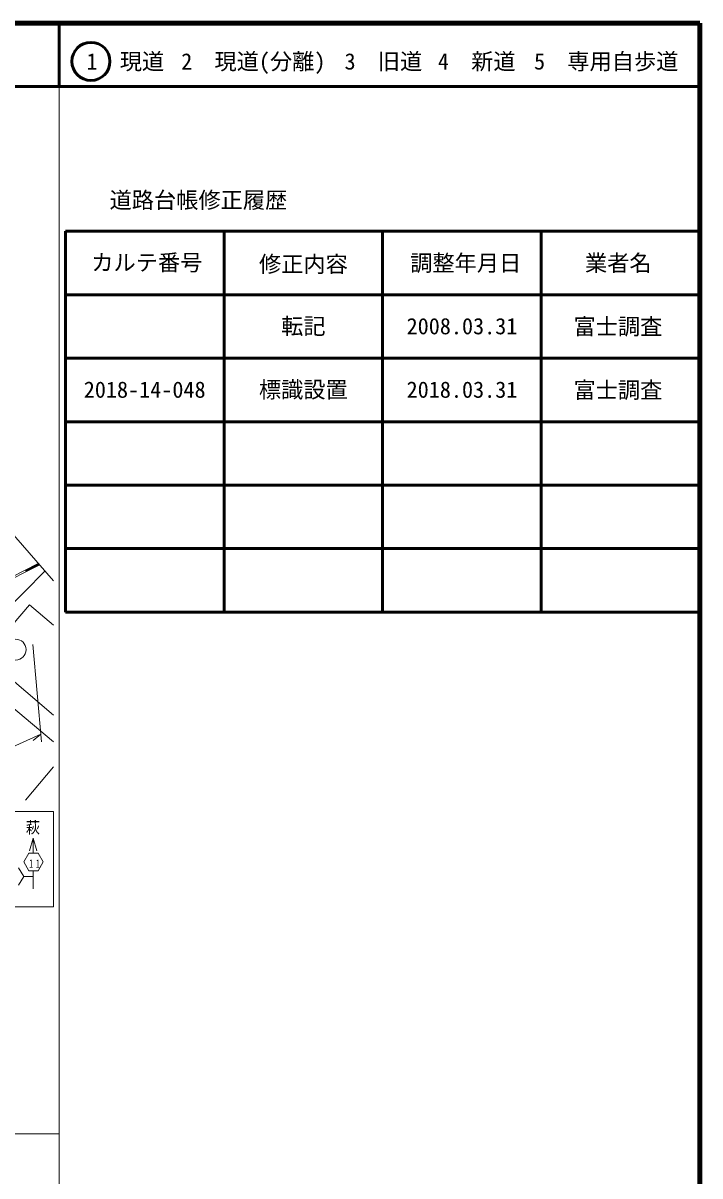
# Model space of a CAD drawing. Units: millimetres, scale not verified. Extents: x 40000 to 680000, y 20000 to 380000.
# Drawn here: x 573332 to 680000, y 198357 to 380000 of the extents above; entities that cross this region are included whole.
import ezdxf
from ezdxf.enums import TextEntityAlignment as Align

# ---------------------------------------------------------------- set-up
doc = ezdxf.new("R2010")
doc.units = ezdxf.units.MM
doc.header["$LTSCALE"] = 1000
for name, color, linetype, lineweight in [('M-BGD', 7, 'Continuous', 13), ('M-BMK-SRVR', 3, 'Continuous', 13), ('M-STR-HTXT', 7, 'Continuous', 13), ('M-STR-STRC', 7, 'Continuous', 13), ('M-TTL', 2, 'Continuous', 140), ('M-TTL-BAND', 7, 'Continuous', 13), ('M-TTL-FRAM', 2, 'Continuous', 50), ('M-TTL-LINE', 7, 'Continuous', 50)]:
    doc.layers.add(name, color=color, linetype=linetype, lineweight=lineweight)
doc.layers.add('M-TTL-TXT', color=7, linetype='Continuous')
doc.styles.add('ＭＳ ゴシック', font='')
doc.styles.get('ＭＳ ゴシック').set_extended_font_data('MS Gothic')

msp = doc.modelspace()

# ---------------------------------------------------------------- hatches: boundary and pattern name
at = {"layer": 'M-BGD'}
msp.add_hatch(color=256, dxfattribs=at).paths.add_polyline_path([(575713, 294863), (573623, 293803), (573758, 293535), (575849, 294595)])

# ---------------------------------------------------------------- linework, layer by layer
for p, q in [((575713, 294863), (565261, 289565)), ((575713, 294863), (565261, 289565)), ((575849, 294595), (565397, 289297)), ((578105, 270953), (567331, 280158)), ((573697, 257546), (578105, 262806))]:
    msp.add_line(p, q, dxfattribs=at)
for points in [[(576772, 293646), (563912, 280635), (560811, 275228), (552781, 267277)], [(567331, 280158), (574328, 288347), (578105, 285120)], [(578105, 266763), (565820, 277057), (555702, 264982), (565408, 256849)]]:
    msp.add_lwpolyline(points, dxfattribs=at)
at = {"layer": 'M-BMK-SRVR'}
msp.add_line((578105, 292117), (568938, 302641), dxfattribs=at)
at = {"layer": 'M-STR-HTXT'}
for p, q in [((576222, 266728), (574853, 282081)), ((510374, 238523), (576114, 267936)), ((576114, 267936), (574917, 266940))]:
    msp.add_line(p, q, dxfattribs=at)
at = {"layer": 'M-STR-STRC'}
for p, q in [((574928, 249207), (574928, 251561)), ((574256, 249207), (575693, 249207)), ((574928, 245525), (573443, 245525)), ((574256, 246450), (575693, 246450)), ((574928, 243590), (574928, 246450))]:
    msp.add_line(p, q, dxfattribs=at)
msp.add_lwpolyline([(578105, 240740), (557757, 240740), (557757, 255780), (578105, 255780)], close=True, dxfattribs=at)
for points in [[(574368, 249561), (574928, 251561), (575488, 249561)], [(574256, 246450), (573431, 247828), (574256, 249207)], [(575693, 249207), (576518, 247828), (575693, 246450)], [(572618, 246904), (573443, 245525), (572618, 244146)]]:
    msp.add_lwpolyline(points, dxfattribs=at)
msp.add_circle((572166, 281281), 1642, dxfattribs=at)
at = {"layer": 'M-TTL'}
for p, q in [((680000, 380000), (40000, 380000)), ((680000, 20000), (680000, 380000))]:
    msp.add_line(p, q, dxfattribs=at)
at = {"layer": 'M-TTL-BAND'}
for p, q in [((579000, 20000), (579000, 370000)), ((40000, 205000), (579000, 205000))]:
    msp.add_line(p, q, dxfattribs=at)
at = {"layer": 'M-TTL-FRAM'}
for p, q in [((580000, 347197), (580000, 287197)), ((580000, 347197), (680000, 347197)), ((580000, 287197), (680000, 287197))]:
    msp.add_line(p, q, dxfattribs=at)
at = {"layer": 'M-TTL-LINE'}
for p, q in [((579000, 380000), (579000, 370000)), ((40000, 370000), (680000, 370000)), ((605000, 347197), (605000, 287197)), ((630000, 347197), (630000, 287197)), ((655000, 347197), (655000, 287197)), ((580000, 337197), (680000, 337197)), ((580000, 327197), (680000, 327197)), ((580000, 317197), (680000, 317197)), ((580000, 307197), (680000, 307197)), ((580000, 297197), (680000, 297197))]:
    msp.add_line(p, q, dxfattribs=at)
msp.add_circle((584031, 373958), 3000, dxfattribs=at)

# ---------------------------------------------------------------- texts
at = {"layer": 'M-STR-STRC', "style": 'ＭＳ ゴシック', "width": 0.9}
msp.add_text('萩', height=1833, dxfattribs=at).set_placement((573758, 251799), align=Align.BOTTOM_LEFT)
at = {"layer": 'M-STR-STRC', "insert": (574304, 246904), "char_height": 1320, "attachment_point": 7, "style": 'ＭＳ ゴシック'}
msp.add_mtext('\\T1.8;\\W0.55;11', dxfattribs=at)
at = {"layer": 'M-TTL-TXT', "style": 'ＭＳ ゴシック'}
for s, p in [('1\u3000現道', (589448, 373958)), ('2\u3000現道(分離)', (609619, 373958)), ('3\u3000旧道', (630121, 373958)), ('4\u3000新道', (644824, 373958)), ('5\u3000専用自歩道', (665228, 373958)), ('道路台帳修正履歴', (600968, 352113)), ('カルテ番号', (592839, 342277)), ('修正内容', (617509, 342023)), ('調整年月日', (643089, 342197)), ('業者名', (667134, 342197)), ('転記', (617500, 332245)), ('2008.03.31', (642500, 332245)), ('富士調査', (667077, 332189)), ('2018-14-048', (592500, 322245)), ('標識設置', (617500, 322245)), ('2018.03.31', (642500, 322245)), ('富士調査', (667077, 322189))]:
    msp.add_text(s, height=2566, dxfattribs=at).set_placement(p, align=Align.MIDDLE_CENTER)

doc.saveas('drawing.dxf')
